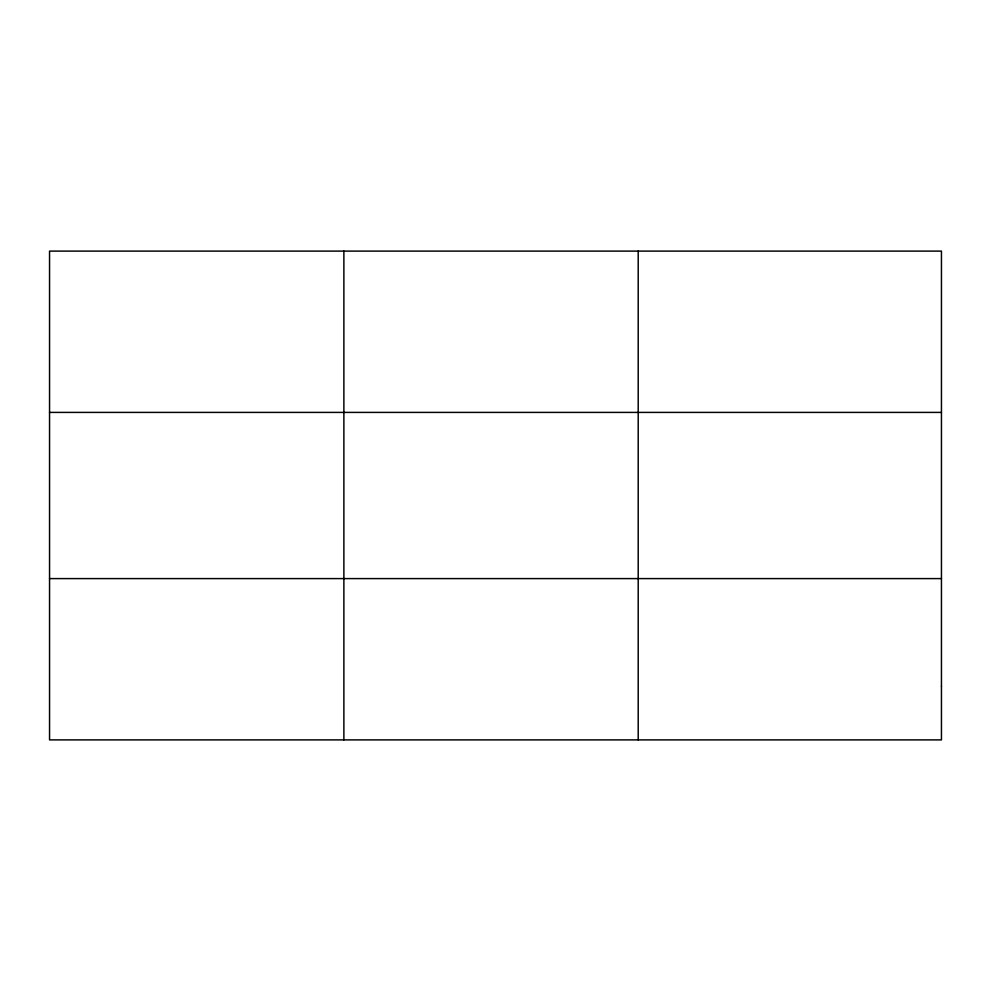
<?xml version="1.0" encoding="UTF-8"?>
<svg xmlns="http://www.w3.org/2000/svg" width="991" height="991" viewBox="0 0 991 991"><rect width="100%" height="100%" fill="white"/><g stroke="black" fill="none" stroke-linecap="round" stroke-linejoin="round"><path stroke-width="1.49" d="M343.877 251.107L343.877 739.893M638.204 251.107L638.204 739.893M49.55 412.405L941.45 412.405M49.55 578.595L941.45 578.595M941.45 686.131L941.45 739.893L49.55 739.893L49.55 251.107L941.45 251.107L941.45 686.131"/></g></svg>
